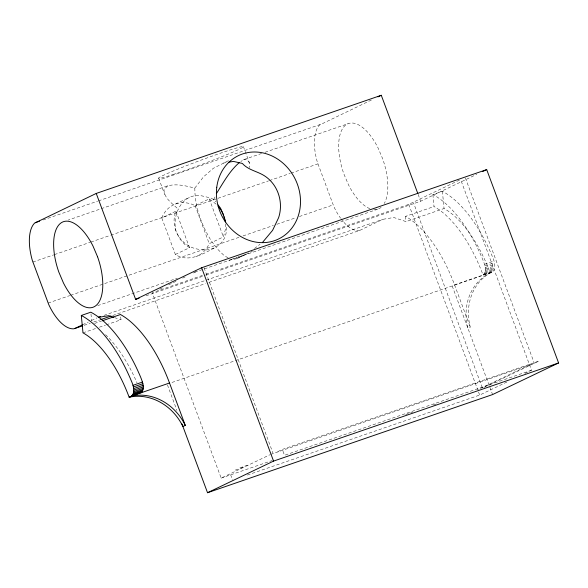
<?xml version="1.0" encoding="UTF-8"?>
<svg xmlns="http://www.w3.org/2000/svg" width="588" height="588" viewBox="0 0 588 588"><rect width="100%" height="100%" fill="white"/><g stroke="black" fill="none" stroke-linecap="round" stroke-linejoin="round"><path stroke-width="0.44" stroke-dasharray="2.94 2.21" d="M432.9 194.584L434.01 206.55A95.895 44.085 71 0 1 483.057 275.03C487.459 271.134 484.497 263.931 482.711 259.462A101.834 46.812 71 0 0 432.9 194.584L442.404 191.313A101.834 46.812 71 0 1 492.215 256.192C494.449 260.962 497.595 270.833 490.201 272.883L170.623 382.935M243.381 146.581L249.488 163.016L249.702 167.587M214.083 248.092C202.559 254.236 188.079 262.873 175.371 254.472L161.788 217.95L175.937 211.173C169.131 228.129 181.883 247.879 199.869 249.415C214.385 252.847 229.548 240.411 225.799 225.3M176.194 231.768C171.255 214.951 182.817 191.247 203.213 196.171L210.945 198.06L213.598 199.523L215.906 201.735M228.409 160.7L213.297 168.322L203.536 176.834L194.768 188.153C186.036 185.771 176.745 183.559 167.727 185.793L68.245 220.052M225.344 223.844L225.439 229.261L223.396 236.905L209.247 243.682L206.447 248.849L201.794 253.575L196.054 256.728M213.598 199.523L215.245 196.598M261.587 153.475L243.425 159.73L240.852 161.56M254.464 248.54L260.043 244.204M371.388 100.019L319.615 124.994A40.006 18.39 71 0 0 317.366 162.237L333.815 206.484A40.006 18.39 71 0 0 340.555 218.141M167.727 185.793L163.978 189.615C164.052 198.656 172.997 203.86 178.561 209.556M243.851 255.067L229.019 260.175L236.839 258.713L248.07 252.943M194.834 188.028C194.738 206.638 201.456 225.072 211.312 240.896L217.663 249.253L223.984 255.42L228.35 258.051M175.422 204.087L189.696 197.252M161.788 217.95A28.29 25.086 64.4 0 1 195.098 205.646L209.247 198.869L216.34 204.308M175.371 254.472L189.52 247.695L175.937 211.173M82.658 324.752L88.281 322.062M91.485 320.519L97.108 317.829M159.62 289.171L163.736 287.194M168.675 284.827L176.914 280.888M182.677 278.124L185.147 276.941M193.379 273.001L197.494 271.024M236.839 258.713L252.421 251.245M205.947 274.214L408.748 204.381L459.801 179.928M208.924 282.35L359.672 230.437L382.95 219.295L393.791 217.501L406.036 221.61L444.043 208.527A90.523 41.616 71 0 1 490.201 272.883A50.921 45.158 64.4 0 0 467.952 328.347L470.312 327.222A50.921 45.158 64.4 0 1 492.56 271.759L454.553 284.842A95.895 44.085 71 0 0 405.507 216.369L434.01 206.55M205.815 275.213L420.677 201.221L476.795 174.342M202.478 275.404L152.211 292.721L221.161 478.11L269.782 454.825M270.59 454.436L534.323 363.288L465.373 177.899M277.779 451.628L282.497 449.372L539.034 361.032L482.447 388.139L413.496 202.742M529.567 364.928L477.699 389.77L408.748 204.381M247.364 475.06L479.668 395.07L507.657 381.663M524.952 373.38L531.537 370.227L460.941 180.391M43.034 219.971L97.615 201.177M98.483 200.876L320.276 124.502M265.048 152.277L348.096 123.686M32.855 262.042L53.655 254.883M54.515 254.582L90.037 242.352M90.905 242.05L109.963 235.487M110.831 235.193L268.518 180.891M269.385 180.589L290.178 173.431M291.038 173.137L317.902 163.883M48.113 303.055L69.774 295.595M70.633 295.294L239.581 237.118M243.05 235.928L273.369 225.483M276.838 224.293L295.896 217.729M299.365 216.531L333.153 204.896M97.696 305.628L177.407 278.175M194.731 272.207L378.407 208.96M146.03 295.801L204.947 275.507M103.973 315.359L382.95 219.295M84.165 325.311L90.229 323.224M93.698 322.033L99.762 319.945M112.756 315.469L205.462 283.548M94.55 323.444L101.459 321.063M82.989 332.852L95.947 328.391M99.401 327.2L105.45 325.12M106.31 324.826L120.996 319.769L120.466 314.521M484.556 264.269L494.06 260.999M484.938 265.93L494.435 262.652M485.181 267.547L494.684 264.277M485.284 269.091L494.787 265.82M485.247 270.524L494.751 267.253M485.063 271.818L494.567 268.547M484.747 272.935L494.251 269.664M484.299 273.861L493.802 270.583M483.733 274.559L493.236 271.288M239.948 467.827L249.452 464.557M235.237 470.091L244.74 466.821M531.537 370.227L284.504 455.288L282.534 449.996M221.161 478.11L272.266 460.514M405.749 414.547L412.688 412.159M433.488 404.992L436.09 404.096M359.672 230.437L358.901 230.643A40.006 18.39 71 0 1 341.084 218.861M223.484 163.052L226.145 162.611M243.425 159.73L247.158 159.642L249.488 163.016M114.462 317.579L120.996 319.769M189.52 247.695L184.639 244.321L179.803 238.846L176.804 233.054M454.553 284.842L470.312 327.222M418.134 194.385L420.677 201.221M452.194 285.974L492.582 394.563M478.536 392.042L479.668 395.07M209.247 198.869L223.396 236.905M195.098 205.646L209.247 243.682M204.087 267.871L273.03 453.267M158.686 178.282L164.809 194.746M230.658 474.839L232.627 480.139M167.47 384.978L176.922 410.402M405.507 216.369L406.036 221.61M442.404 191.313L444.043 208.527M90.971 313.933L91.632 320.872M369.852 208.659A45.261 20.808 71 0 1 348.486 184.794L343.899 174.019A45.261 20.808 71 0 1 345.7 125.053A45.261 20.808 71 0 1 378.018 147.853L382.604 158.628A45.261 20.808 71 0 1 384.251 203.521M381.127 207.336A45.261 20.808 71 0 1 373.718 209.607M105.59 334.668A95.895 44.085 71 0 1 137.011 382.832M172.975 174.548A45.261 2.131 -20.4 0 0 242.624 147.448A45.261 2.131 -20.4 0 0 187.498 165.294A45.261 2.131 -20.4 0 0 172.975 174.548"/><path stroke-width="0.88" d="M81.306 315.469L82.989 332.852A90.523 41.616 71 0 1 129.147 397.216C136.548 395.158 133.403 385.28 131.161 380.502A102.077 46.922 71 0 0 81.306 315.469L90.802 312.199A102.077 46.922 71 0 1 140.664 377.231C142.45 381.7 145.412 388.911 141.01 392.813M216.671 193.18C223.447 182.456 229.651 170.829 239.397 162.531M262.829 242.043L272.597 230.334L278.594 217.729C283.747 202.382 278.036 184.309 264.159 175.621C256.993 171.145 248.232 170.064 242.381 163.457L233.399 161.399L228.798 162.163M417.818 193.533L381.281 95.285L96.241 193.437L34.567 223.146A40.006 18.39 71 0 0 32.318 260.388L48.775 304.643A40.006 18.39 71 0 0 73.86 328.795L82.43 325.906M377.981 96.866L381.281 95.285M74.632 328.596L82.658 324.752M96.241 193.437L135.637 299.38L201.655 267.753L486.695 169.601L558.6 362.943L492.582 394.563L207.535 492.715L181.971 423.963M482.572 171.578L486.695 169.601M102.327 320.769L120.466 314.521A95.895 44.085 71 0 1 169.513 383.001L185.271 425.374L182.912 426.506A50.921 45.158 64.4 0 0 129.147 397.216L130.874 396.621M207.535 492.715L273.56 461.095L558.6 362.943M35.236 222.654L39.565 221.161M135.637 299.38L139.099 298.182M98.777 317.145L100.511 316.55M100.629 319.644L111.022 316.065M133.006 385.316L142.509 382.046M133.388 386.978L142.884 383.699M133.63 388.595L143.134 385.324M133.733 390.138L143.237 386.867M133.697 391.579L143.2 388.308M133.513 392.872L143.016 389.601M133.197 393.989L142.7 390.719M132.748 394.915L142.252 391.645M132.182 395.621L141.686 392.343M169.513 383.001L131.506 396.084A50.921 45.158 64.4 0 1 185.271 425.374M98.813 317.299L108.751 315.66L113.646 317.299M218.155 206.366C222.191 210.614 224.138 216.333 225.601 221.904M218.038 204.933L220.515 208.159L223.484 214.914M201.655 267.753L273.56 461.095M224.006 216.803L225.094 221.169M97.564 256.787L92.977 246.012A45.261 20.808 71 0 0 60.66 223.205A45.261 20.808 71 0 0 58.859 272.171L63.445 282.946A45.261 20.808 71 0 0 95.763 305.745A45.261 20.808 71 0 0 97.564 256.787M216.766 187.256A46.261 41.02 64.4 0 0 274.567 240.639A46.261 41.02 64.4 0 0 284.041 164.089A46.261 41.02 64.4 0 0 216.766 187.256"/></g></svg>
